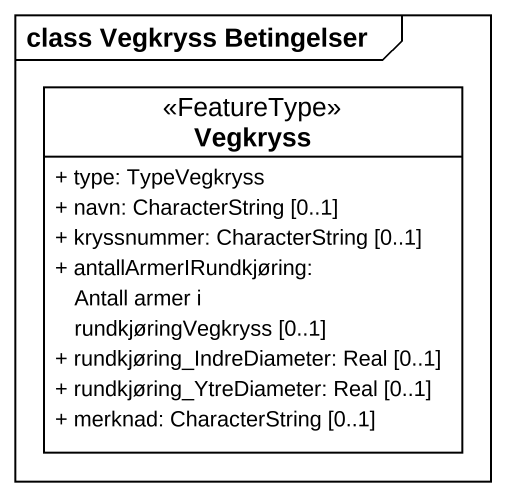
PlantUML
@startuml
mainframe class Vegkryss Betingelser
hide circle
hide empty members
skinparam classAttributeIconSize 0
class Vegkryss <<FeatureType>> {
  + type: TypeVegkryss
  + navn: CharacterString [0..1]
  + kryssnummer: CharacterString [0..1]
  + antallArmerIRundkjøring: Antall armer i rundkjøringVegkryss [0..1]
  + rundkjøring_IndreDiameter: Real [0..1]
  + rundkjøring_YtreDiameter: Real [0..1]
  + merknad: CharacterString [0..1]
}
@enduml
